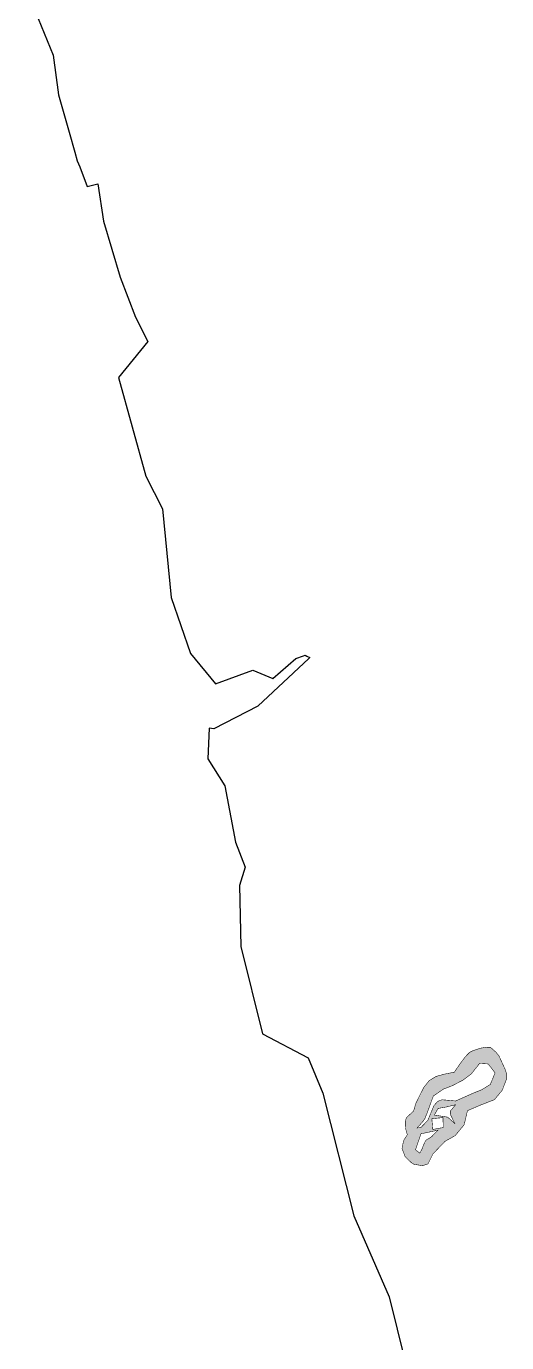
# Model space of a CAD drawing. Header units: metres. Extents: x 319750 to 415268, y 1725605 to 1842937.
# Drawn here: x 329965 to 331771, y 1795562 to 1800507 of the extents above; entities that cross this region are included whole.
import ezdxf

# ---------------------------------------------------------------- set-up
doc = ezdxf.new("R2010")
doc.units = ezdxf.units.M
doc.header["$MEASUREMENT"] = 0
doc.layers.add('DISTRICT BOUNDRY', color=86, linetype='Continuous')
doc.layers.add('MANGROOVES BUFFER ZONE', color=120, linetype='Continuous')

msp = doc.modelspace()

# ---------------------------------------------------------------- hatches: boundary and pattern name
at = {"layer": 'MANGROOVES BUFFER ZONE'}
h = msp.add_hatch(dxfattribs=at)
h.set_pattern_fill('GRASS', color=256, scale=10)
h.paths.add_polyline_path([(331675.7, 1796455.8), (331725.1, 1796474.9), (331754.9, 1796510.9), (331769.7, 1796550.1), (331770.2, 1796574.6), (331763.8, 1796592.8), (331741.7, 1796640.2), (331730.6, 1796653.7), (331710.5, 1796671.3), (331693.3, 1796672.1), (331672.5, 1796668.2), (331645.7, 1796659.6), (331631.4, 1796652.4), (331614.5, 1796634.9), (331595.8, 1796609.5), (331574, 1796578.1), (331535.5, 1796570.5), (331505.9, 1796562.3), (331479.5, 1796546.4), (331459.6, 1796520.9), (331445.9, 1796494.3), (331429.7, 1796461.4), (331421.1, 1796432), (331394.3, 1796407.6), (331389.8, 1796392.3), (331390.8, 1796367.8), (331397.6, 1796343.3), (331383.6, 1796321.2), (331377.6, 1796291.7), (331389.8, 1796260.2), (331412.7, 1796238.5), (331422.7, 1796232.3), (331454.7, 1796227), (331475.2, 1796233.8), (331494.4, 1796271.7), (331539.3, 1796318.4), (331577.8, 1796340.1), (331611.3, 1796380.8), (331623.8, 1796433.7)])
h.paths.add_polyline_path([(331677.5, 1796512.4), (331646, 1796499.7), (331579.3, 1796470.1), (331528.1, 1796474.7), (331511.6, 1796468.3), (331497.6, 1796452.5), (331474.7, 1796397.3), (331448.2, 1796369.9), (331434.6, 1796368.8), (331456.1, 1796393.1), (331464, 1796404.9), (331472.3, 1796425.4), (331495.4, 1796488.6), (331533.1, 1796514.6), (331567.2, 1796527.7), (331607.5, 1796548.7), (331638.5, 1796572.3), (331669.6, 1796611.3), (331701.9, 1796609.1), (331727.4, 1796575.4), (331709.6, 1796532.1)], flags=16)
h.paths.add_polyline_path([(331559, 1796421.2), (331575.7, 1796386), (331549.3, 1796409.4), (331499.2, 1796417.3), (331513.5, 1796442.1), (331541.7, 1796447.1), (331579, 1796455.8), (331559.2, 1796432)], flags=16)
h.paths.add_polyline_path([(331532.7, 1796370.4), (331493.4, 1796363.2), (331489.9, 1796403.4), (331531.7, 1796407.6)], flags=16)
h.paths.add_polyline_path([(331466.8, 1796322), (331459.8, 1796307.6), (331452.8, 1796289.2), (331444.5, 1796274.4), (331428.4, 1796286.6), (331448.9, 1796346.8), (331512.7, 1796360.4), (331488.7, 1796335.5)], flags=16)

# ---------------------------------------------------------------- linework, layer by layer
at = {"layer": 'DISTRICT BOUNDRY'}
msp.add_polyline3d([(329965.3, 1800648, 0), (330066.7, 1800398, 0), (330086.2, 1800250.1, 0), (330126.3, 1800109.8, 0), (330147.6, 1800034.6, 0), (330156.9, 1800002, 0), (330166, 1799978.5, 0), (330194.3, 1799905, 0), (330233.7, 1799915.6, 0), (330255.2, 1799774.4, 0), (330317.6, 1799565.1, 0), (330376.2, 1799414.6, 0), (330422.1, 1799322.7, 0), (330312.4, 1799187.6, 0), (330414.6, 1798817.2, 0), (330477.8, 1798694.3, 0), (330510.4, 1798361.9, 0), (330582.8, 1798151.3, 0), (330676.1, 1798036.5, 0), (330816.4, 1798087.9, 0), (330891.7, 1798057.1, 0), (330978.6, 1798131.6, 0), (331007.5, 1798142.6, 0), (331013, 1798144.7, 0), (331019.8, 1798141.1, 0), (331030.6, 1798135.5, 0), (331027.7, 1798132.8, 0), (330835.6, 1797952.9, 0), (330670.7, 1797867.4, 0), (330652.2, 1797870.7, 0), (330647.9, 1797755.8, 0), (330712.2, 1797654.1, 0), (330751.4, 1797442.8, 0), (330787.9, 1797348.9, 0), (330767, 1797279.9, 0), (330771.5, 1797049.9, 0), (330853.7, 1796722, 0), (331025.4, 1796631.6, 0), (331079.5, 1796499.2, 0), (331197, 1796039.1, 0), (331329.5, 1795734.1, 0), (331479.6, 1795126.7, 0)], dxfattribs=at)
at = {"layer": 'MANGROOVES BUFFER ZONE', "const_width": 2}
for points in [[(331675.7, 1796455.8), (331725.1, 1796474.9), (331754.9, 1796510.9), (331769.7, 1796550.1), (331770.2, 1796574.6), (331763.8, 1796592.8), (331741.7, 1796640.2), (331730.6, 1796653.7), (331710.5, 1796671.3), (331693.3, 1796672.1), (331672.5, 1796668.2), (331645.7, 1796659.6), (331631.4, 1796652.4), (331614.5, 1796634.9), (331595.8, 1796609.5), (331574, 1796578.1), (331535.5, 1796570.5), (331505.9, 1796562.3), (331479.5, 1796546.4), (331459.6, 1796520.9), (331445.9, 1796494.3), (331429.7, 1796461.4), (331421.1, 1796432), (331394.3, 1796407.6), (331389.8, 1796392.3), (331390.8, 1796367.8), (331397.6, 1796343.3), (331383.6, 1796321.2), (331377.6, 1796291.7), (331389.8, 1796260.2), (331412.7, 1796238.5), (331422.7, 1796232.3), (331454.7, 1796227), (331475.2, 1796233.8), (331494.4, 1796271.7), (331539.3, 1796318.4), (331577.8, 1796340.1), (331611.3, 1796380.8), (331623.8, 1796433.7), (331675.7, 1796455.8)], [(331677.5, 1796512.4), (331646, 1796499.7), (331579.3, 1796470.1), (331528.1, 1796474.7), (331511.6, 1796468.3), (331497.6, 1796452.5), (331474.7, 1796397.3), (331448.2, 1796369.9), (331434.6, 1796368.8), (331456.1, 1796393.1), (331464, 1796404.9), (331472.3, 1796425.4), (331495.4, 1796488.6), (331533.1, 1796514.6), (331567.2, 1796527.7), (331607.5, 1796548.7), (331638.5, 1796572.3), (331669.6, 1796611.3), (331701.9, 1796609.1), (331727.4, 1796575.4), (331709.6, 1796532.1), (331677.5, 1796512.4)], [(331559, 1796421.2), (331575.7, 1796386), (331549.3, 1796409.4), (331499.2, 1796417.3), (331513.5, 1796442.1), (331541.7, 1796447.1), (331579, 1796455.8), (331559.2, 1796432), (331559, 1796421.2)], [(331532.7, 1796370.4), (331493.4, 1796363.2), (331489.9, 1796403.4), (331531.7, 1796407.6), (331532.7, 1796370.4)], [(331466.8, 1796322), (331459.8, 1796307.6), (331452.8, 1796289.2), (331444.5, 1796274.4), (331428.4, 1796286.6), (331448.9, 1796346.8), (331512.7, 1796360.4), (331488.7, 1796335.5), (331466.8, 1796322)]]:
    msp.add_lwpolyline(points, close=True, dxfattribs=at)

doc.saveas('drawing.dxf')
